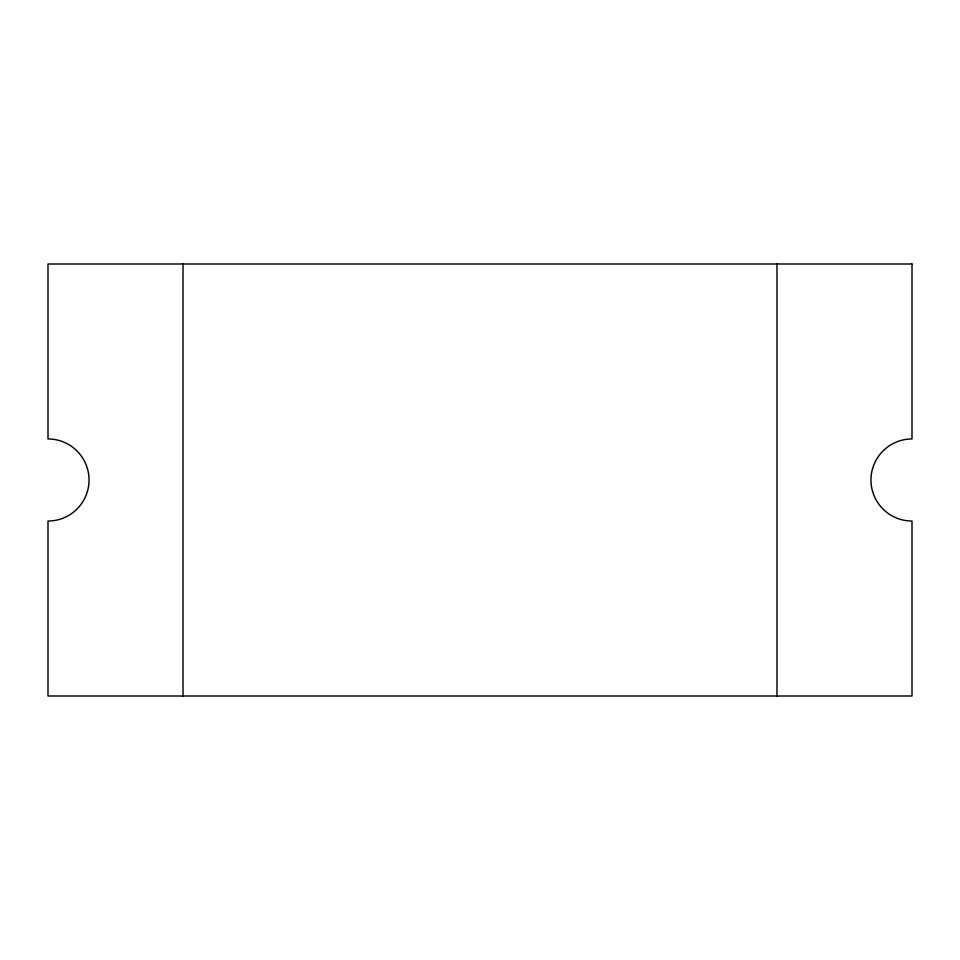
<?xml version="1.0" encoding="UTF-8"?>
<svg xmlns="http://www.w3.org/2000/svg" width="960" height="960" viewBox="0 0 960 960"><rect width="100%" height="100%" fill="white"/><g stroke="black" fill="none" stroke-linecap="round" stroke-linejoin="round"><path stroke-width="1.44" d="M777 264L777 696M183 264L183 696M912 264L48 264L48 438.96A41.04 41.04 0 0 1 89.04 480A41.04 41.04 0 0 1 48 521.04L48 696L912 696L912 521.04A41.04 41.04 0 0 1 870.96 480A41.04 41.04 0 0 1 912 438.96L912 264"/></g></svg>
